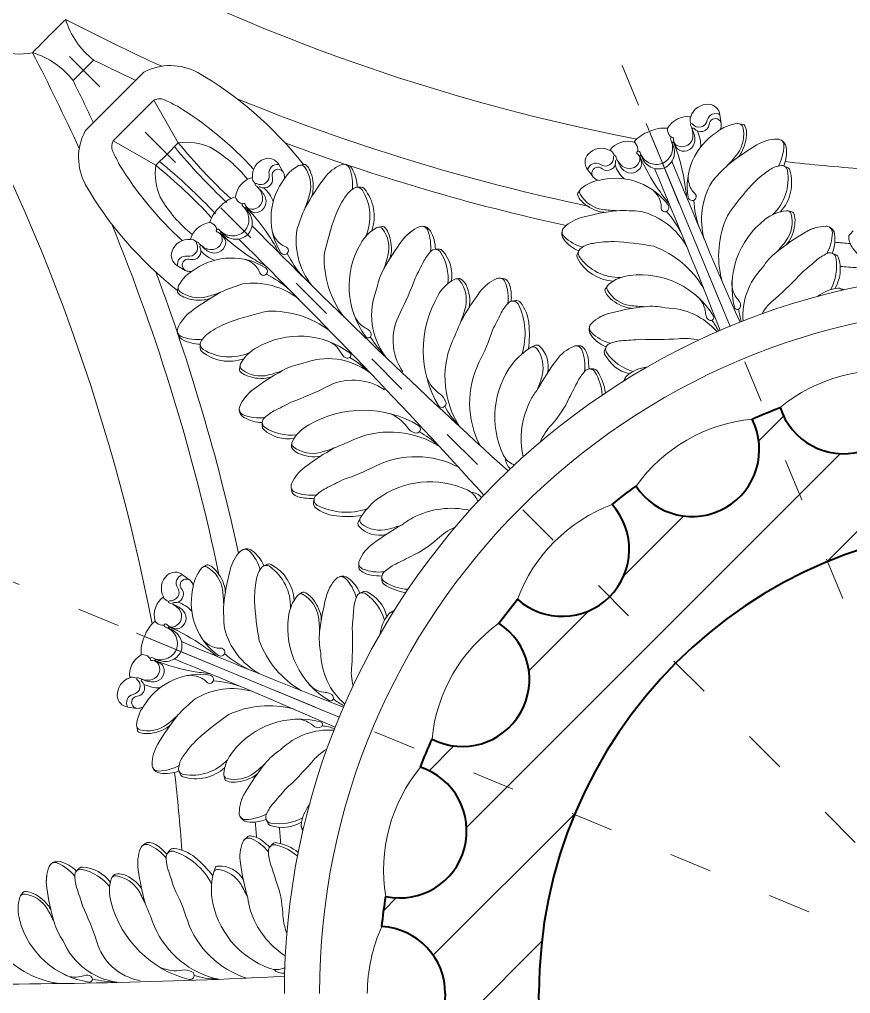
# Model space of a CAD drawing. Header units: millimetres. Extents: x 542654 to 551203, y 315718 to 321804.
# Drawn here: x 545006.5 to 545239.9, y 317997.4 to 318270.8 of the extents above; entities that cross this region are included whole.
import ezdxf

# ---------------------------------------------------------------- set-up
doc = ezdxf.new("R2010")
doc.units = ezdxf.units.MM
doc.linetypes.add('ACAD_ISO03W100', pattern=[30, 12, -18])
doc.layers.add('cad-block.com', color=250, linetype='Continuous')

msp = doc.modelspace()

# ---------------------------------------------------------------- hatches: boundary and pattern name
at = {"layer": 'cad-block.com', "lineweight": 15, "true_color": 0x000000}
h = msp.add_hatch(dxfattribs=at)
h.set_pattern_fill('ANSI31', color=18, scale=150, style=0)
h.set_pattern_definition([(45, (-2790188.436, -479010.678), (-13.25825215, 13.25825215), [])])
h.paths.add_polyline_path([(545444.91, 317925.98, 0.006039), (545446.59, 317929.9), (545404.9, 317947.17, -0.098491), (545376.45, 317904.59), (545395.05, 317885.99, -0.398666), (545420.93, 317886.68, 0.012079), (545426.12, 317893.44, -0.948004)])
h.paths.add_polyline_path([(545395.05, 317885.99), (545376.45, 317904.59, -0.098491), (545333.87, 317876.14), (545351.14, 317834.45, 0.006039), (545355.06, 317836.13, -0.948004), (545387.6, 317854.92, 0.012079), (545394.36, 317860.11, -0.398666)])
h.paths.add_polyline_path([(545333.87, 317876.14, -0.198912), (545233.42, 317876.14), (545216.16, 317834.45, 0.006039), (545220.11, 317832.87, -0.948004), (545256.41, 317823.14, 0.012079), (545264.86, 317822.03, -0.948004), (545302.44, 317822.03, 0.012079), (545310.88, 317823.14, -0.948004), (545347.18, 317832.87, 0.006039), (545351.14, 317834.45)])
h.paths.add_polyline_path([(545233.42, 317876.14, -0.098491), (545190.84, 317904.59), (545172.24, 317885.99, -0.398666), (545172.93, 317860.11, 0.012079), (545179.69, 317854.92, -0.948004), (545212.24, 317836.13, 0.006039), (545216.16, 317834.45)])
h.paths.add_polyline_path([(545162.39, 317947.17), (545120.71, 317929.9, 0.006039), (545122.38, 317925.98, -0.948004), (545141.17, 317893.44, 0.012079), (545146.36, 317886.68, -0.398666), (545172.24, 317885.99), (545190.84, 317904.59, -0.098491)])
h.paths.add_polyline_path([(545152.4, 317997.39), (545126.1, 317997.39, -0.398666), (545108.29, 317978.6, 0.012079), (545109.4, 317970.15, -0.948004), (545119.12, 317933.86, 0.006039), (545120.71, 317929.9), (545162.39, 317947.17, -0.098491)])
h.paths.add_polyline_path([(545162.39, 318047.62), (545120.71, 318064.88, 0.006039), (545119.12, 318060.93, -0.948004), (545109.4, 318024.63, 0.012079), (545108.29, 318016.18, -0.398666), (545126.1, 317997.39), (545152.4, 317997.39, -0.098491)])
h.paths.add_polyline_path([(545190.84, 318090.2), (545172.24, 318108.8, -0.398666), (545146.36, 318108.1, 0.012079), (545141.17, 318101.35, -0.948004), (545122.38, 318068.8, 0.006039), (545120.71, 318064.88), (545162.39, 318047.62, -0.098491)])
h.paths.add_polyline_path([(545233.42, 318118.64), (545216.16, 318160.33, 0.006039), (545212.24, 318158.65, -0.948004), (545179.69, 318139.86, 0.012079), (545172.93, 318134.68, -0.398666), (545172.24, 318108.8), (545190.84, 318090.2, -0.098491)])
h.paths.add_polyline_path([(545283.65, 318154.94, -0.398666), (545264.86, 318172.75, 0.012079), (545256.41, 318171.64, -0.948004), (545220.11, 318161.92, 0.006039), (545216.16, 318160.33), (545233.42, 318118.64, -0.098491), (545283.65, 318128.64)])
h.paths.add_polyline_path([(545351.14, 318160.33, 0.006039), (545347.18, 318161.92, -0.948004), (545310.88, 318171.64, 0.012079), (545302.44, 318172.75, -0.398666), (545283.65, 318154.94), (545283.65, 318128.64, -0.098491), (545333.87, 318118.64)])
h.paths.add_polyline_path([(545394.36, 318134.68, 0.012079), (545387.6, 318139.86, -0.948004), (545355.06, 318158.65, 0.006039), (545351.14, 318160.33), (545333.87, 318118.64, -0.098491), (545376.45, 318090.2), (545395.05, 318108.8, -0.398666)])
h.paths.add_polyline_path([(545426.12, 318101.35, 0.012079), (545420.93, 318108.1, -0.398666), (545395.05, 318108.8), (545376.45, 318090.2, -0.098491), (545404.9, 318047.62), (545446.59, 318064.88, 0.006039), (545444.91, 318068.8, -0.948004)])
h.paths.add_polyline_path([(545448.17, 318060.93, 0.006039), (545446.59, 318064.88), (545404.9, 318047.62, -0.098491), (545414.89, 317997.39), (545441.2, 317997.39, -0.398666), (545459.01, 318016.18, 0.012079), (545457.9, 318024.63, -0.948004)])
h.paths.add_polyline_path([(545457.9, 317970.15, 0.012079), (545459.01, 317978.6, -0.398666), (545441.2, 317997.39), (545414.89, 317997.39, -0.098491), (545404.9, 317947.17), (545446.59, 317929.9, 0.006039), (545448.17, 317933.86, -0.948004)])

# ---------------------------------------------------------------- linework, layer by layer
at = {"layer": 'cad-block.com', "color": 18, "linetype": 'ACAD_ISO03W100', "lineweight": 15, "true_color": 0x000000}
for points in [[(545283.65, 317997.39), (545117.12, 318399.43)], [(545283.65, 317997.39), (544948.37, 318332.67)], [(545283.65, 317997.39), (544881.61, 318163.92)]]:
    msp.add_lwpolyline(points, dxfattribs=at)
at = {"layer": 'cad-block.com', "color": 18, "lineweight": 15, "true_color": 0x000000}
for points in [[(544979.75, 318273.04, 0.091821), (545000.1, 318262.11, 0.126958), (545010.19, 318261.53, 7.755909)], [(545019.51, 318270.85, 0.155759), (545027.32, 318259.46, 0.343209)], [(545010.19, 318261.53, -0.155759), (545021.58, 318253.72, -0.343209)], [(545056.6, 318255.93, 0.256108), (545041.49, 318256.03), (545033.25, 318247.79)], [(545025.11, 318224.44, -0.256108), (545025.01, 318239.55), (545033.25, 318247.79)], [(545072.28, 318228.78, 0.070885), (545050.87, 318246.48, 0.007115), (545047.62, 318248.11, 0.247604), (545044.25, 318248.19), (545038.55, 318242.49)], [(545195.02, 318243.54, -0.336885), (545200.03, 318247.05, -0.369624), (545203.23, 318244.09, 0.09503)], [(545052.26, 318208.76, -0.070885), (545034.55, 318230.17, -0.007115), (545032.93, 318233.42, -0.247604), (545032.85, 318236.79), (545038.55, 318242.49)], [(545188.53, 318240.32), (545188.53, 318240.32, -0.304164), (545195.02, 318243.54, -1.721289)], [(545195.13, 318241.57, -0.116425), (545194.82, 318243.11, -0.214751), (545195.02, 318243.54, -1.361399)], [(545203.23, 318244.09, 0.506611), (545199.68, 318242.58, -0.650784), (545195.46, 318241.52, -0.030699)], [(545203.58, 318241.04, 1.076436), (545200.19, 318241.34, -0.650784), (545195.98, 318240.27, -0.030699)], [(545179.12, 318236.43, -0.150854), (545183.41, 318239.38, 3.307885)], [(545188.53, 318240.32, 0.150854), (545183.41, 318239.38, -3.307885)], [(545189.58, 318237.77, -0.186151), (545188.53, 318239.62, -0.094737), (545188.53, 318240.32, -15.762935)], [(545189.4, 318237.1, -1.646885), (545190.2, 318237.2, 0.30867), (545191.36, 318235.37, 0.514069), (545195.65, 318237.95, 0.145405), (545194.98, 318241.14, -0.845239), (545195.46, 318241.52, -0.471594)], [(545190.89, 318235.1, 0.185281), (545191.87, 318234.13, 0.514069), (545196.17, 318236.71, 0.145405), (545195.49, 318239.9, -0.845239), (545195.98, 318240.27)], [(545194.28, 318220.96, -0.2965), (545202.23, 318239.13, -0.148504), (545208.27, 318241.63, -0.369673), (545209.62, 318240.68, -0.227087), (545208.15, 318233.17, -0.031874), (545205.49, 318230.05)], [(545196.85, 318239.58, -0.126961), (545197.81, 318235.02, -0.586337)], [(545203.58, 318241.04, -0.08628), (545203.24, 318239.87, -0.096741)], [(545208.72, 318241.59), (545209.79, 318241.36, -0.231904), (545210.25, 318241, -0.111123), (545210.69, 318239.09, -0.128926), (545209.25, 318233.5, -0.064699), (545208.2, 318232.08, 0.833227)], [(545179.12, 318236.43), (545179.12, 318236.43, 0.304164), (545172.26, 318234.11, 1.721289)], [(545187.12, 318230.43, 0.424273), (545189.4, 318237.1, 2.119662)], [(545189.92, 318235.85, -0.607063), (545190.29, 318236.57, -0.607063)], [(545190.11, 318236.54, -0.055477), (545193.2, 318225.72, -0.013752), (545193.86, 318220.99, 1.957294)], [(545205.49, 318230.05, -0.031779), (545213.61, 318235.63, -0.130738), (545219.38, 318237.29, -0.427656), (545221.19, 318235.47, -0.120528), (545219.58, 318229.58, -0.120528)], [(545220.24, 318237.09, -0.266317), (545221.81, 318235.01, -0.128186), (545221.15, 318229.71, -3.392852)], [(545070.6, 318225.98, 0.08841), (545060.11, 318234.99, 0.13236), (545051.13, 318236.25), (545047.96, 318233.08)], [(545050.04, 318235.15, 0.033748), (545064.8, 318219.43)], [(545051.13, 318236.25, 0.033989), (545065.84, 318220.56, -11.85429)], [(545172.26, 318234.11, 0.336885), (545166.24, 318233.06, 0.369624), (545166.07, 318228.7, -0.09503)], [(545173.57, 318232.64, 0.116425), (545172.71, 318233.95, 0.214751), (545172.26, 318234.11, 1.361399)], [(545180.79, 318233.53, 1.646885), (545180.15, 318233.04, -0.30867), (545180.63, 318230.93, -0.514069), (545175.77, 318229.71, -0.145405), (545173.99, 318232.44, 0.845239), (545173.38, 318232.37, 0.471594)], [(545180.19, 318233.88, 0.186151), (545179.63, 318235.93, 0.094737), (545179.12, 318236.43, 15.762935)], [(545187.63, 318229.19, 0.424273), (545189.92, 318235.85, 2.119662)], [(545055.06, 318210.44, -0.08841), (545046.05, 318220.93, -0.13236), (545044.79, 318229.91), (545047.96, 318233.08)], [(545045.88, 318231, -0.033748), (545061.61, 318216.24)], [(545071.95, 318226.51, -0.336885), (545075.23, 318231.67, -0.369624), (545079.32, 318230.16, 0.09503)], [(545166.07, 318228.7, -0.506611), (545169.65, 318230.14, 0.650784), (545173.38, 318232.37, 0.030699)], [(545167.98, 318226.3, -1.076436), (545170.16, 318228.9, 0.650784), (545173.9, 318231.13, 0.030699)], [(545181.15, 318231.06, -0.185281), (545181.14, 318229.69, -0.514069), (545176.28, 318228.47, -0.145405), (545174.5, 318231.2, 0.845239), (545173.9, 318231.13)], [(545181.31, 318232.29, 0.607063), (545180.54, 318232.53, 0.607063)], [(545180.68, 318232.63, 0.055477), (545186.15, 318222.81, 0.013752), (545189.03, 318218.99, -1.957294)], [(545187.12, 318230.43, -0.424273), (545180.79, 318233.53, -2.119662)], [(545187.63, 318229.19, -0.424273), (545181.31, 318232.29, -2.119662)], [(545208.86, 318185.84, -0.006822), (545189.72, 318231.06)], [(545044.79, 318229.91, -0.033989), (545060.48, 318215.2, 11.85429)], [(545079.32, 318230.16, 0.506611), (545076.62, 318227.4, -0.650784), (545073.13, 318224.81, -0.030699)], [(545080.81, 318227.48, 1.076436), (545077.57, 318226.45, -0.650784), (545074.08, 318223.86, -0.030699)], [(545079.9, 318205.37, -0.2965), (545080.3, 318225.2, -0.148504), (545084.92, 318229.81, -0.369673), (545086.53, 318229.46, -0.227087), (545088.04, 318221.96, -0.031874), (545086.78, 318218.05)], [(545085.35, 318229.95), (545086.42, 318230.15, -0.231904), (545086.99, 318229.99, -0.111123), (545088.12, 318228.4, -0.128926), (545088.93, 318222.68, -0.064699), (545088.5, 318220.97, 0.833227)], [(545086.78, 318218.05, -0.031779), (545092.14, 318226.32, -0.130738), (545096.85, 318230.06, -0.427656), (545099.21, 318229.07, -0.120528), (545099.98, 318223.01, -0.120528)], [(545097.71, 318230.2, -0.266317), (545099.96, 318228.89, -0.128186), (545101.37, 318223.74, -3.392852)], [(545173.77, 318230.02, 0.126961), (545176.31, 318226.12, 0.586337)], [(545203.28, 318183.53, 0.006822), (545184.84, 318229.03)], [(545198.81, 318209.15, -0.205468), (545200.92, 318225.17, -0.033562), (545205.54, 318230.09, 0.115313), (545205.54, 318230.09, -1.802822)], [(545212.28, 318224.56, 0.067216), (545212.28, 318224.56, -0.045938), (545216.74, 318228.33, -0.12291), (545220.07, 318229.8, -0.43648), (545222.17, 318228.42, -0.249318), (545218.03, 318216.04, -0.168128)], [(545221.15, 318229.71), (545222.16, 318229.3, -0.215345), (545222.83, 318228.58, -0.264602), (545220.22, 318216.85, 41148.719541)], [(545067.19, 318221.06), (545067.19, 318221.06, -0.304164), (545071.95, 318226.51, -1.721289)], [(545072.8, 318224.74, -0.116425), (545071.92, 318226.04, -0.214751), (545071.95, 318226.51, -1.361399)], [(545080.81, 318227.48, -0.08628), (545080.95, 318226.26, -0.096741)], [(545188.75, 318218.67, 0.2965), (545170.28, 318225.89, 0.148504), (545164.25, 318223.4, 0.369673), (545163.96, 318221.77, 0.227087), (545170.31, 318217.5, 0.031874), (545174.41, 318217.17)], [(545167.98, 318226.3, 0.08628), (545169.05, 318225.7, 0.096741)], [(545194.39, 318227.51, 0.161765), (545195.14, 318223.26, 0.093267), (545196.18, 318221.97, -0.728492), (545195.39, 318220.04, -0.314769), (545194.28, 318220.96, -32.564591)], [(545069.22, 318218.41, -1.646885), (545069.92, 318218.81, 0.30867), (545071.69, 318217.56, 0.514069), (545074.67, 318221.59, 0.145405), (545072.83, 318224.28, -0.845239), (545073.13, 318224.81, -0.471594)], [(545071.36, 318217.13, 0.185281), (545072.64, 318216.61, 0.514069), (545075.62, 318220.64, 0.145405), (545073.78, 318223.33, -0.845239), (545074.08, 318223.86)], [(545075.15, 318223.55, -0.126961), (545077.78, 318219.71, -0.586337)], [(545095.15, 318215.58, 0.067216), (545095.15, 318215.58, -0.045938), (545097.83, 318220.77, -0.12291), (545100.35, 318223.4, -0.43648), (545102.82, 318222.93, -0.249318), (545103.73, 318209.91, -0.168128)], [(545101.37, 318223.74), (545102.47, 318223.74, -0.215345), (545103.37, 318223.33, -0.264602), (545105.44, 318211.5, 41148.719541)], [(545163.95, 318223.05), (545163.36, 318222.13, 0.231904), (545163.29, 318221.55, 0.111123), (545164.33, 318219.89, 0.128926), (545169.3, 318216.96, 0.064699), (545171.05, 318216.7, -0.833227)], [(545184.04, 318223.23, -0.161765), (545186.52, 318219.69, -0.093267), (545186.69, 318218.04, 0.728492), (545188.62, 318217.24, 0.314769), (545188.75, 318218.67, 32.564591)], [(545203.74, 318197.61, -0.17254), (545205.33, 318215.76, -0.032558), (545212.28, 318224.56, -1.877874)], [(545067.19, 318221.06, 0.150854), (545062.82, 318218.22, -3.307885)], [(545069.13, 318219.1, -0.186151), (545067.45, 318220.4, -0.094737), (545067.19, 318221.06, -15.762935)], [(545195.86, 318220.11, 0.069343), (545197.47, 318212.32, 1.99707)], [(545059.98, 318213.85, -0.150854), (545062.82, 318218.22, 3.307885)], [(545069.66, 318211.38, 0.424273), (545069.22, 318218.41, 2.119662)], [(545070.17, 318217.46, -0.607063), (545070.24, 318218.26, -0.607063)], [(545070.09, 318218.16, -0.055477), (545077.08, 318209.35, -0.013752), (545079.5, 318205.23, 1.957294)], [(545070.61, 318210.43, 0.424273), (545070.17, 318217.46, 2.119662)], [(545088.61, 318196.19, -0.205468), (545084.43, 318211.8, -0.033562), (545086.81, 318218.11, 0.115313), (545086.81, 318218.11, -1.802822)], [(545097.58, 318187.41, -0.17254), (545092.1, 318204.79, -0.032558), (545095.15, 318215.58, -1.877874)], [(545174.41, 318217.17, 0.031779), (545164.71, 318215.38, 0.130738), (545159.46, 318212.47, 0.427656), (545159.47, 318209.9, 0.120528), (545164.77, 318206.88, 0.120528)], [(545193.9, 318207.12, 0.205468), (545181.08, 318216.95, 0.033562), (545174.34, 318217.16, -0.115313), (545174.34, 318217.16, 1.802822)], [(545188.23, 318216.95, -0.069343), (545192.6, 318210.3, -1.99707)], [(545207.33, 318190.02, -0.299057), (545215.86, 318214.65, -0.148504), (545221.9, 318217.15, -0.369673), (545223.25, 318216.2, -0.227087), (545221.77, 318208.69, -0.031874), (545219.11, 318205.56)], [(545207.33, 318190.02, -0.299057), (545215.86, 318214.65, -0.148504), (545221.9, 318217.15, -0.369673), (545223.25, 318216.2, -0.227087), (545221.77, 318208.69, -0.031874), (545219.11, 318205.56)], [(545222.35, 318217.11), (545223.42, 318216.88, -0.231904), (545223.88, 318216.52, -0.111123), (545224.31, 318214.61, -0.128926), (545222.87, 318209.02, -0.064699), (545221.82, 318207.6, 0.833227)], [(545222.35, 318217.11), (545223.42, 318216.88, -0.231904), (545223.88, 318216.52, -0.111123), (545224.31, 318214.61, -0.128926), (545222.87, 318209.02, -0.064699), (545221.82, 318207.6, 0.833227)], [(545059.98, 318213.85), (545059.98, 318213.85, 0.304164), (545054.53, 318209.09, 1.721289)], [(545062.63, 318211.82, 1.646885), (545062.23, 318211.12, -0.30867), (545063.48, 318209.35, -0.514069), (545059.45, 318206.37, -0.145405), (545056.76, 318208.21, 0.845239), (545056.23, 318207.91, 0.471594)], [(545061.94, 318211.91, 0.186151), (545060.64, 318213.59, 0.094737), (545059.98, 318213.85, 15.762935)], [(545143.72, 318144.1, -0.013831), (545071.83, 318212.95)], [(545103.8, 318181.77, -0.299057), (545102.26, 318207.79, -0.148504), (545106.88, 318212.41, -0.369673), (545108.49, 318212.05, -0.227087), (545110, 318204.55, -0.031874), (545108.74, 318200.65)], [(545103.8, 318181.77, -0.299057), (545102.26, 318207.79, -0.148504), (545106.88, 318212.41, -0.369673), (545108.49, 318212.05, -0.227087), (545110, 318204.55, -0.031874), (545108.74, 318200.65)], [(545107.31, 318212.55), (545108.38, 318212.75, -0.231904), (545108.95, 318212.59, -0.111123), (545110.08, 318210.99, -0.128926), (545110.89, 318205.28, -0.064699), (545110.46, 318203.56, 0.833227)], [(545107.31, 318212.55), (545108.38, 318212.75, -0.231904), (545108.95, 318212.59, -0.111123), (545110.08, 318210.99, -0.128926), (545110.89, 318205.28, -0.064699), (545110.46, 318203.56, 0.833227)], [(545108.74, 318200.65, -0.031779), (545114.1, 318208.91, -0.130738), (545118.81, 318212.65, -0.427656), (545121.17, 318211.66, -0.120528), (545121.94, 318205.61, -0.120528)], [(545119.67, 318212.79, -0.266317), (545121.92, 318211.48, -0.128186), (545123.33, 318206.33, -3.392852)], [(545119.67, 318212.79, -0.266317), (545121.92, 318211.48, -0.128186), (545123.33, 318206.33, -3.392852)], [(545119.91, 318212.76, -0.250761), (545121.17, 318211.66, -0.120528), (545121.94, 318205.61)], [(545219.11, 318205.56, -0.031779), (545227.23, 318211.15, -0.130738), (545233.01, 318212.81, -0.427656), (545234.81, 318210.99, -0.120528), (545233.21, 318205.1, -0.120528)], [(545219.11, 318205.56, -0.031779), (545227.23, 318211.15, -0.073107), (545230.37, 318212.45, -0.073107)], [(545234.07, 318212.48, -0.250761), (545234.81, 318210.99, -0.120528), (545233.21, 318205.1)], [(545233.87, 318212.6, -0.266317), (545235.44, 318210.53, -0.128186), (545234.77, 318205.23, -3.392852)], [(545233.87, 318212.6, -0.266317), (545235.44, 318210.53, -0.128186), (545234.77, 318205.23, -3.392852)], [(545054.53, 318209.09, 0.336885), (545049.37, 318205.81, 0.369624), (545050.88, 318201.72, -0.09503)], [(545056.3, 318208.24, 0.116425), (545055, 318209.12, 0.214751), (545054.53, 318209.09, 1.361399)], [(545063.91, 318209.68, -0.185281), (545064.43, 318208.4, -0.514069), (545060.4, 318205.42, -0.145405), (545057.71, 318207.26, 0.845239), (545057.18, 318206.96)], [(545069.66, 318211.38, -0.424273), (545062.63, 318211.82, -2.119662)], [(545063.58, 318210.87, 0.607063), (545062.78, 318210.8, 0.607063)], [(545062.88, 318210.95, 0.055477), (545071.69, 318203.96, 0.013752), (545075.81, 318201.54, -1.957294)], [(545070.61, 318210.43, -0.424273), (545063.58, 318210.87, -2.119662)], [(545136.94, 318137.32, 0.013831), (545068.09, 318209.21)], [(545077.5, 318211.46, 0.161765), (545079.82, 318207.82, 0.093267), (545081.28, 318207.03, -0.728492), (545081.28, 318204.94, -0.314769), (545079.9, 318205.37, -32.564591)], [(545108.74, 318200.65, -0.031779), (545114.1, 318208.91, -0.073107), (545116.51, 318211.32, -0.073107)], [(545159, 318211.72, 0.266317), (545159.35, 318209.14, 0.128186), (545163.57, 318205.86, 3.392852)], [(545240.62, 318211.5), (545239.75, 318210.62, 0.222193), (545239.39, 318209.64, 0.141471), (545240.57, 318206.59, 0.020446), (545242.52, 318204.24, 0.915996)], [(545050.88, 318201.72, -0.506611), (545053.64, 318204.42, 0.650784), (545056.23, 318207.91, 0.030699)], [(545053.56, 318200.23, -1.076436), (545054.59, 318203.47, 0.650784), (545057.18, 318206.96, 0.030699)], [(545173.48, 318208.49, -0.067216), (545173.48, 318208.49, 0.045938), (545167.66, 318208, 0.12291), (545164.26, 318206.68, 0.43648), (545163.76, 318204.22, 0.249318), (545175.44, 318198.4, 0.168128)], [(545198.58, 318195.47, 0.17254), (545184.62, 318207.18, 0.032558), (545173.48, 318208.49, 1.877874)], [(545075.67, 318201.14, 0.2965), (545055.84, 318200.74, 0.148504), (545051.23, 318196.12, 0.369673), (545051.58, 318194.51, 0.227087), (545059.08, 318193, 0.031874), (545062.99, 318194.26)], [(545057.49, 318205.89, 0.126961), (545061.33, 318203.26, 0.586337)], [(545081.69, 318205.19, 0.069343), (545086.16, 318198.61, 1.99707)], [(545117.62, 318198.18, -0.020018), (545117.62, 318198.18, 0.005323), (545120.1, 318203.06, -0.071153), (545122.31, 318206, -0.43648), (545124.78, 318205.53, -0.168128), (545126.81, 318196.67, -0.168128)], [(545117.62, 318198.18, -0.020018), (545117.62, 318198.18, 0.005323), (545120.1, 318203.06, -0.071153), (545122.31, 318206, -0.43648), (545124.78, 318205.53, -0.168128), (545126.81, 318196.67, -0.168128)], [(545123.33, 318206.33), (545124.43, 318206.33, -0.215345), (545125.33, 318205.93, -0.223692), (545127.8, 318197.39, 41148.719541)], [(545123.33, 318206.33), (545124.43, 318206.33, -0.215345), (545125.33, 318205.93, -0.223692), (545127.8, 318197.39, 41148.719541)], [(545163.57, 318205.86), (545163.15, 318204.85, 0.215345), (545163.18, 318203.87, 0.264602), (545173.31, 318197.42, -41148.719541)], [(545209.74, 318186.18, -0.216881), (545215.22, 318201.19, -0.086697), (545219.11, 318205.56), (545219.11, 318205.56)], [(545226.38, 318199.89, -0.020018), (545226.38, 318199.89, 0.005323), (545230.53, 318203.45, -0.071153), (545233.7, 318205.32, -0.43648), (545235.8, 318203.93, -0.168128), (545234.28, 318194.97, -0.168128)], [(545226.38, 318199.89, -0.020018), (545226.38, 318199.89, 0.005323), (545230.53, 318203.45, -0.071153), (545233.7, 318205.32, -0.43648), (545235.8, 318203.93, -0.168128), (545234.28, 318194.97, -0.168128)], [(545234.77, 318205.23), (545235.79, 318204.81, -0.215345), (545236.46, 318204.1, -0.223692), (545235.48, 318195.26, 41148.719541)], [(545234.77, 318205.23), (545235.79, 318204.81, -0.215345), (545236.46, 318204.1, -0.223692), (545235.48, 318195.26, 41148.719541)], [(545069.58, 318203.54, -0.161765), (545073.22, 318201.22, -0.093267), (545074.01, 318199.76, 0.728492), (545076.1, 318199.76, 0.314769), (545075.67, 318201.14, 32.564591)], [(545053.56, 318200.23, 0.08628), (545054.78, 318200.09, 0.096741)], [(545075.85, 318199.35, -0.069343), (545082.43, 318194.88, -1.99707)], [(545109.32, 318176.23, -0.264183), (545106.82, 318195.11, -0.086697), (545108.74, 318200.65, 0.115313), (545108.74, 318200.65, -1.802822)], [(545114.19, 318171.97, -0.287988), (545113.46, 318188.47, 0.025097), (545117.62, 318198.18, -1.877874)], [(545130.48, 318186.1, -0.031779), (545135.84, 318194.37, -0.130738), (545140.54, 318198.11, -0.427656), (545142.91, 318197.12, -0.120528), (545143.67, 318191.07, -0.120528)], [(545141.26, 318198.26), (545142.34, 318198.15, -0.213482), (545143.56, 318197.45, -0.097951), (545144.29, 318195.9, -0.084116), (545144.59, 318191.72, 2.781001)], [(545201.4, 318187.57, 0.299057), (545177.96, 318198.95, 0.148504), (545171.92, 318196.45, 0.369673), (545171.63, 318194.82, 0.227087), (545177.99, 318190.56, 0.031874), (545182.08, 318190.22)], [(545201.4, 318187.57, 0.299057), (545177.96, 318198.95, 0.148504), (545171.92, 318196.45, 0.369673), (545171.63, 318194.82, 0.227087), (545177.99, 318190.56, 0.031874), (545182.08, 318190.22)], [(545214.98, 318188.15, -0.094283), (545218.81, 318192.51, 0.025097), (545226.38, 318199.89)], [(545051.09, 318195.69), (545050.89, 318194.62, 0.231904), (545051.05, 318194.05, 0.111123), (545052.64, 318192.92, 0.128926), (545058.36, 318192.11, 0.064699), (545060.07, 318192.54, -0.833227)], [(545084.85, 318192.43, 0.205468), (545069.24, 318196.61, 0.033562), (545062.93, 318194.23, -0.115313), (545062.93, 318194.23, 1.802822)], [(545124.15, 318162.45, -0.270578), (545124, 318193.25, -0.148504), (545128.61, 318197.87, -0.369673), (545130.23, 318197.51, -0.227087), (545131.74, 318190.01, -0.031874), (545130.48, 318186.1, 14.502454)], [(545129.07, 318198.01), (545129.91, 318198.11, -0.181734), (545130.5, 318197.97, -0.130507), (545131.93, 318196.32, -0.161337), (545132.8, 318189.97, 3.222316)], [(545171.63, 318196.1), (545171.04, 318195.18, 0.231904), (545170.97, 318194.6, 0.111123), (545172, 318192.94, 0.128926), (545176.98, 318190.01, 0.064699), (545178.72, 318189.75, -0.833227)], [(545171.63, 318196.1), (545171.04, 318195.18, 0.231904), (545170.97, 318194.6, 0.111123), (545172, 318192.94, 0.128926), (545176.98, 318190.01, 0.064699), (545178.72, 318189.75, -0.833227)], [(545206.69, 318197.84, 0.205471), (545207.92, 318192.74, -0.013815), (545208.77, 318191.53, -0.287999), (545208.81, 318189.83, -0.658883), (545207.33, 318190.02, -2.065471)], [(545062.99, 318194.26, 0.031779), (545054.72, 318188.9, 0.130738), (545050.98, 318184.19, 0.427656), (545051.97, 318181.83, 0.120528), (545058.03, 318181.06, 0.120528)], [(545196.33, 318193.54, -0.205471), (545199.07, 318189.07, 0.013815), (545199.32, 318187.61, 0.287999), (545200.49, 318186.38, 0.658883), (545201.4, 318187.57, 2.065471)], [(545230.6, 318193.07, -0.141997), (545236.41, 318195.39, -0.276465), (545237.59, 318194.83, -0.276465)], [(545236.89, 318195.35), (545237.7, 318195.12, -0.114353), (545238.04, 318194.94, -0.114353)], [(545139.36, 318183.64, -0.020018), (545139.36, 318183.64, 0.005323), (545141.83, 318188.52, -0.071153), (545144.05, 318191.46, -0.43648), (545146.52, 318190.98, -0.202958), (545147.56, 318176.89, -0.202958)], [(545144.59, 318191.72), (545145.87, 318191.94, -0.270706), (545147.17, 318191.44, -0.148242), (545149.58, 318185.51, -0.053539), (545149.46, 318178.36, -0.34386)], [(545182.08, 318190.22, 0.031779), (545172.39, 318188.43, 0.130738), (545167.13, 318185.52, 0.427656), (545167.14, 318182.96, 0.120528), (545172.44, 318179.93, 0.120528)], [(545182.08, 318190.22, 0.031779), (545172.39, 318188.43, 0.073107), (545169.25, 318187.13, 0.073107)], [(545202.41, 318183.15, 0.216881), (545187.93, 318189.88, 0.086697), (545182.08, 318190.22), (545182.08, 318190.22)], [(545093.63, 318183.46, 0.17254), (545076.25, 318188.94, 0.032558), (545065.46, 318185.89, 1.877874)], [(545100.22, 318188.75, 0.205471), (545103.31, 318184.51, -0.013815), (545104.55, 318183.72, -0.287999), (545105.25, 318182.16, -0.658883), (545103.8, 318181.77, -2.065471)], [(545208.47, 318189.51, 0.025562), (545209.25, 318185.99, 0.025562)], [(545065.46, 318185.89, -0.067216), (545065.46, 318185.89, 0.045938), (545060.27, 318183.21, 0.12291), (545057.64, 318180.69, 0.43648), (545058.11, 318178.22, 0.249318), (545071.13, 318177.31, 0.168128)], [(545130.11, 318156.56, -0.242672), (545127.8, 318179.87, 0.01266), (545130.48, 318186.1, 0.115313), (545130.48, 318186.1, -1.802822)], [(545166.67, 318184.77, 0.266317), (545167.02, 318182.19, 0.128186), (545171.24, 318178.92, 3.392852)], [(545166.67, 318184.77, 0.266317), (545167.02, 318182.19, 0.128186), (545171.24, 318178.92, 3.392852)], [(545166.62, 318184.54, 0.250761), (545167.14, 318182.96, 0.120528), (545172.44, 318179.93)], [(545200.96, 318186.4, -0.025562), (545202.89, 318183.36, -0.025562)], [(545050.84, 318183.33, 0.266317), (545052.15, 318181.08, 0.128186), (545057.3, 318179.66, 3.392852)], [(545099.27, 318177.24, 0.299057), (545073.25, 318178.78, 0.148504), (545068.63, 318174.16, 0.369673), (545068.99, 318172.55, 0.227087), (545076.49, 318171.04, 0.031874), (545080.39, 318172.3)], [(545099.27, 318177.24, 0.299057), (545073.25, 318178.78, 0.148504), (545068.63, 318174.16, 0.369673), (545068.99, 318172.55, 0.227087), (545076.49, 318171.04, 0.031874), (545080.39, 318172.3)], [(545135.86, 318151.27, -0.238276), (545135.56, 318174.54, 0.042198), (545139.36, 318183.64, -1.877874)], [(545057.3, 318179.66), (545057.3, 318178.57, 0.215345), (545057.71, 318177.67, 0.264602), (545069.54, 318175.6, -41148.719541)], [(545092.29, 318180.82, -0.205471), (545096.53, 318177.73, 0.013815), (545097.32, 318176.48, 0.287999), (545098.87, 318175.79, 0.658883), (545099.27, 318177.24, 2.065471)], [(545105.05, 318181.74, 0.049528), (545109.32, 318176.23, 0.106349)], [(545150.17, 318178.83), (545151.44, 318179.38, -0.294707), (545152.43, 318179.22, -0.279852), (545154.76, 318171.55, 3.652467)], [(545152.04, 318167.06, -0.031779), (545157.4, 318175.33, -0.130738), (545162.1, 318179.07, -0.427656), (545164.47, 318178.08, -0.120528), (545165.23, 318172.03, -0.120528)], [(545162.68, 318179.21), (545163.91, 318179.21, -0.222193), (545164.86, 318178.77, -0.141471), (545166.18, 318175.78, -0.020446), (545166.46, 318172.74, -0.915996)], [(545180.96, 318181.07, 0.020018), (545180.96, 318181.07, -0.005323), (545175.5, 318180.65, 0.071153), (545171.94, 318179.73, 0.43648), (545171.43, 318177.27, 0.168128), (545178.84, 318172.01, 0.168128)], [(545180.96, 318181.07, 0.020018), (545180.96, 318181.07, -0.005323), (545175.5, 318180.65, 0.071153), (545171.94, 318179.73, 0.43648), (545171.43, 318177.27, 0.168128), (545178.84, 318172.01, 0.168128)], [(545197.32, 318180.83, 0.094283), (545191.52, 318181.21, -0.025097), (545180.96, 318181.07)], [(545142.38, 318148.62, -0.277944), (545144.97, 318174.21, -0.083054), (545150.17, 318178.83, -0.369673), (545151.79, 318178.47, -0.227087), (545153.3, 318170.97, -0.031874), (545152.04, 318167.06, 14.502454)], [(545171.24, 318178.92), (545170.82, 318177.9, 0.215345), (545170.85, 318176.92, 0.223692), (545177.79, 318171.37, -41148.719541)], [(545171.24, 318178.92), (545170.82, 318177.9, 0.215345), (545170.85, 318176.92, 0.223692), (545177.79, 318171.37, -41148.719541)], [(545068.49, 318173.73), (545068.29, 318172.66, 0.231904), (545068.45, 318172.09, 0.111123), (545070.04, 318170.96, 0.128926), (545075.76, 318170.15, 0.064699), (545077.48, 318170.58, -0.833227)], [(545068.49, 318173.73), (545068.29, 318172.66, 0.231904), (545068.45, 318172.09, 0.111123), (545070.04, 318170.96, 0.128926), (545075.76, 318170.15, 0.064699), (545077.48, 318170.58, -0.833227)], [(545104.8, 318171.72, 0.264183), (545085.93, 318174.22, 0.086697), (545080.39, 318172.3, -0.115313), (545080.39, 318172.3, 1.802822)], [(545099.3, 318175.99, -0.049528), (545104.8, 318171.72, -0.106349)], [(545080.39, 318172.3, 0.031779), (545072.13, 318166.94, 0.130738), (545068.39, 318162.23, 0.427656), (545069.37, 318159.87, 0.120528), (545075.43, 318159.1, 0.120528)], [(545080.39, 318172.3, 0.031779), (545072.13, 318166.94, 0.073107), (545069.72, 318164.53, 0.073107)], [(545160.92, 318164.59), (545160.92, 318164.59, 0.005323), (545163.39, 318169.47, -0.071153), (545165.61, 318172.41, -0.43648), (545168.08, 318171.94, -0.125479), (545170.16, 318165.4, -0.125479)], [(545166.46, 318172.74), (545167.69, 318172.74, -0.248324), (545168.72, 318172.19, -0.117093), (545171.08, 318166.01, -0.117093)], [(545182.79, 318173.27, 0.141997), (545177.04, 318170.8, 0.276465), (545176.6, 318169.57, 0.276465)], [(545256.41, 318171.64, 0.217083), (545220.11, 318161.92, 2.785548)], [(545109.07, 318166.85, 0.287988), (545092.57, 318167.58, -0.025097), (545082.86, 318163.42, 1.877874)], [(545120.81, 318170.62, 0.152838), (545124.65, 318165.67, -0.168769), (545126.26, 318163.45, -0.866804), (545124.15, 318162.45, -0.951731)], [(545176.74, 318170.43), (545176.32, 318169.7, 0.114353), (545176.21, 318169.32, 0.114353)], [(545147.99, 318148.06, -0.178469), (545150.14, 318164.13, -0.03595), (545152.04, 318167.06), (545152.04, 318167.06)], [(545082.86, 318163.42, 0.020018), (545082.86, 318163.42, -0.005323), (545077.98, 318160.94, 0.071153), (545075.04, 318158.73, 0.43648), (545075.51, 318156.26, 0.168128), (545084.37, 318154.23, 0.168128)], [(545082.86, 318163.42, 0.020018), (545082.86, 318163.42, -0.005323), (545077.98, 318160.94, 0.071153), (545075.04, 318158.73, 0.43648), (545075.51, 318156.26, 0.168128), (545084.37, 318154.23, 0.168128)], [(545152.76, 318152.22, -0.091012), (545156, 318157.1, 0.075503), (545160.92, 318164.59)], [(545068.24, 318161.37, 0.266317), (545069.56, 318159.12, 0.128186), (545074.71, 318157.71, 3.392852)], [(545068.24, 318161.37, 0.266317), (545069.56, 318159.12, 0.128186), (545074.71, 318157.71, 3.392852)], [(545068.28, 318161.13, 0.250761), (545069.37, 318159.87, 0.120528), (545075.43, 318159.1)], [(545118.59, 318156.89, 0.270578), (545087.79, 318157.04, 0.148504), (545083.17, 318152.43, 0.369673), (545083.53, 318150.81, 0.227087), (545091.03, 318149.3, 0.031874), (545094.94, 318150.56, -14.502454)], [(545110.42, 318160.23, -0.152838), (545115.37, 318156.39, 0.168769), (545117.59, 318154.78, 0.866804), (545118.59, 318156.89, 0.951731)], [(545125.97, 318162.27, 0.081243), (545129.78, 318157.09, -0.145658)], [(545074.71, 318157.71), (545074.71, 318156.61, 0.215345), (545075.11, 318155.71, 0.223692), (545083.65, 318153.24, -41148.719541)], [(545074.71, 318157.71), (545074.71, 318156.61, 0.215345), (545075.11, 318155.71, 0.223692), (545083.65, 318153.24, -41148.719541)], [(545179.69, 318139.86, -0.217083), (545212.24, 318158.65, -2.785548)], [(545124.48, 318150.93, 0.242672), (545101.17, 318153.24, -0.01266), (545094.94, 318150.56, -0.115313), (545094.94, 318150.56, 1.802822)], [(545118.77, 318155.07, -0.081243), (545123.95, 318151.26, 0.145658)], [(545083.03, 318151.97), (545082.93, 318151.13, 0.181734), (545083.07, 318150.54, 0.130507), (545084.72, 318149.11, 0.161337), (545091.07, 318148.24, -3.222316)], [(545094.94, 318150.56, 0.031779), (545086.67, 318145.2, 0.130738), (545082.93, 318140.5, 0.427656), (545083.92, 318138.13, 0.120528), (545089.97, 318137.36, 0.120528)], [(545129.77, 318145.18, 0.238276), (545106.5, 318145.48, -0.042198), (545097.4, 318141.68, 1.877874)], [(545142.38, 318148.62, 0.187676), (545145.28, 318145.88, 0.000437), (545145.5, 318145.78, 0.000437)], [(545144.37, 318144.72, -0.186623), (545142.92, 318147.71)], [(545097.4, 318141.68, 0.020018), (545097.4, 318141.68, -0.005323), (545092.52, 318139.21, 0.071153), (545089.58, 318136.99, 0.43648), (545090.06, 318134.52, 0.202958), (545104.15, 318133.48, 0.202958)], [(545132.42, 318138.66, 0.277944), (545106.83, 318136.07, 0.083054), (545102.21, 318130.87, 0.369673), (545102.57, 318129.25, 0.227087), (545110.07, 318127.74, 0.031874), (545113.98, 318129, -14.502454)], [(545082.78, 318139.78), (545082.89, 318138.7, 0.213482), (545083.59, 318137.48, 0.097951), (545085.14, 318136.75, 0.084116), (545089.32, 318136.45, -2.781001)], [(545132.42, 318138.66, -0.187676), (545135.16, 318135.76, -0.000437), (545135.26, 318135.54, -0.000437)], [(545136.32, 318136.67, 0.186623), (545133.33, 318138.12)], [(545089.32, 318136.45), (545089.1, 318135.17, 0.270706), (545089.6, 318133.87, 0.148242), (545095.53, 318131.46, 0.053539), (545102.68, 318131.58, 0.34386)], [(545132.98, 318133.05, 0.178469), (545116.91, 318130.9, 0.03595), (545113.98, 318129), (545113.98, 318129)], [(545172.93, 318134.68, 0.217083), (545146.36, 318108.1, 2.785548)], [(545102.21, 318130.87), (545101.66, 318129.6, 0.294707), (545101.82, 318128.6, 0.279852), (545109.49, 318126.27, -3.652467)], [(545113.98, 318129, 0.031779), (545105.71, 318123.64, 0.130738), (545101.97, 318118.94, 0.427656), (545102.96, 318116.57, 0.120528), (545109.01, 318115.8, 0.120528)], [(545128.82, 318128.28, 0.091012), (545123.94, 318125.04, -0.075503), (545116.44, 318120.12)], [(545063.87, 318106.63, -0.031779), (545065.66, 318116.33, -0.130738), (545068.57, 318121.58, -0.427656), (545071.13, 318121.57, -0.120528), (545074.16, 318116.27, -0.120528)], [(545069.32, 318122.04, -0.266317), (545071.9, 318121.69, -0.128186), (545075.18, 318117.47, -3.392852)], [(545116.44, 318120.12), (545116.44, 318120.12, -0.005323), (545111.57, 318117.65, 0.071153), (545108.63, 318115.43, 0.43648), (545109.1, 318112.96, 0.125479), (545115.64, 318110.88, 0.125479)], [(545062.37, 318092.29, -0.2965), (545055.15, 318110.76, -0.148504), (545057.64, 318116.79, -0.369673), (545059.27, 318117.08, -0.227087), (545063.54, 318110.73, -0.031874), (545063.87, 318106.63)], [(545057.99, 318117.09), (545058.91, 318117.68, -0.231904), (545059.49, 318117.75, -0.111123), (545061.15, 318116.71, -0.128926), (545064.08, 318111.74, -0.064699), (545064.34, 318109.99, 0.833227)], [(545072.55, 318107.56, 0.067216), (545072.55, 318107.56, -0.045938), (545073.04, 318113.38, -0.12291), (545074.36, 318116.78, -0.43648), (545076.82, 318117.28, -0.249318), (545082.64, 318105.6, -0.168128)], [(545075.18, 318117.47), (545076.19, 318117.89, -0.215345), (545077.17, 318117.86, -0.264602), (545083.62, 318107.72, 41148.719541)], [(545101.83, 318118.36), (545101.83, 318117.13, 0.222193), (545102.27, 318116.18, 0.141471), (545105.26, 318114.86, 0.020446), (545108.3, 318114.57, 0.915996)], [(545046.93, 318108.78, -0.336885), (545047.98, 318114.8, -0.369624), (545052.34, 318114.97, 0.09503)], [(545052.34, 318114.97, 0.506611), (545050.9, 318111.39, -0.650784), (545048.67, 318107.66, -0.030699)], [(545054.74, 318113.06, 1.076436), (545052.14, 318110.87, -0.650784), (545049.91, 318107.14, -0.030699)], [(545090.81, 318098.96, -0.031779), (545092.61, 318108.65, -0.130738), (545095.52, 318113.91, -0.427656), (545098.08, 318113.9, -0.120528), (545101.11, 318108.6, -0.120528)], [(545096.27, 318114.37, -0.266317), (545098.85, 318114.02, -0.128186), (545102.12, 318109.8, -3.392852)], [(545096.27, 318114.37, -0.266317), (545098.85, 318114.02, -0.128186), (545102.12, 318109.8, -3.392852)], [(545096.5, 318114.42, -0.250761), (545098.08, 318113.9, -0.120528), (545101.11, 318108.6)], [(545108.3, 318114.57), (545108.3, 318113.35, 0.248324), (545108.85, 318112.32, 0.117093), (545115.03, 318109.96, 0.117093)], [(545054.74, 318113.06, -0.08628), (545055.34, 318111.99, -0.096741)], [(545090.81, 318098.96, -0.031779), (545092.61, 318108.65, -0.073107), (545093.91, 318111.79, -0.073107)], [(545044.61, 318101.92), (545044.61, 318101.92, -0.304164), (545046.93, 318108.78, -1.721289)], [(545048.4, 318107.47, -0.116425), (545047.08, 318108.33, -0.214751), (545046.93, 318108.78, -1.361399)], [(545093.47, 318079.63, -0.299057), (545082.09, 318103.08, -0.148504), (545084.59, 318109.12, -0.369673), (545086.22, 318109.41, -0.227087), (545090.48, 318103.05, -0.031874), (545090.81, 318098.96)], [(545093.47, 318079.63, -0.299057), (545082.09, 318103.08, -0.148504), (545084.59, 318109.12, -0.369673), (545086.22, 318109.41, -0.227087), (545090.48, 318103.05, -0.031874), (545090.81, 318098.96)], [(545084.94, 318109.41), (545085.86, 318110, -0.231904), (545086.44, 318110.07, -0.111123), (545088.09, 318109.03, -0.128926), (545091.03, 318104.06, -0.064699), (545091.29, 318102.32, 0.833227)], [(545084.94, 318109.41), (545085.86, 318110, -0.231904), (545086.44, 318110.07, -0.111123), (545088.09, 318109.03, -0.128926), (545091.03, 318104.06, -0.064699), (545091.29, 318102.32, 0.833227)], [(545099.97, 318100.08, -0.020018), (545099.97, 318100.08, 0.005323), (545100.38, 318105.54, -0.071153), (545101.31, 318109.1, -0.43648), (545103.77, 318109.61, -0.168128), (545109.03, 318102.2, -0.168128)], [(545099.97, 318100.08, -0.020018), (545099.97, 318100.08, 0.005323), (545100.38, 318105.54, -0.071153), (545101.31, 318109.1, -0.43648), (545103.77, 318109.61, -0.168128), (545109.03, 318102.2, -0.168128)], [(545102.12, 318109.8), (545103.14, 318110.22, -0.215345), (545104.12, 318110.19, -0.223692), (545109.67, 318103.25, 41148.719541)], [(545102.12, 318109.8), (545103.14, 318110.22, -0.215345), (545104.12, 318110.19, -0.223692), (545109.67, 318103.25, 41148.719541)], [(545047.51, 318100.25, -1.646885), (545048, 318100.89, 0.30867), (545050.11, 318100.41, 0.514069), (545051.33, 318105.27, 0.145405), (545048.59, 318107.05, -0.845239), (545048.67, 318107.66, -0.471594)], [(545049.98, 318099.88, 0.185281), (545051.35, 318099.9, 0.514069), (545052.57, 318104.76, 0.145405), (545049.84, 318106.54, -0.845239), (545049.91, 318107.14)], [(545051.02, 318107.27, -0.126961), (545054.92, 318104.73, -0.586337)], [(545073.92, 318087.14, -0.205468), (545064.09, 318099.96, -0.033562), (545063.88, 318106.7, 0.115313), (545063.88, 318106.7, -1.802822)], [(545085.57, 318082.46, -0.17254), (545073.86, 318096.42, -0.032558), (545072.55, 318107.56, -1.877874)], [(545107.77, 318098.25, -0.141997), (545110.24, 318104, -0.276465), (545111.47, 318104.44, -0.276465)], [(545110.61, 318104.3), (545111.34, 318104.72, -0.114353), (545111.71, 318104.83, -0.114353)], [(545044.61, 318101.92, 0.150854), (545041.66, 318097.62, -3.307885)], [(545047.16, 318100.85, -0.186151), (545045.11, 318101.41, -0.094737), (545044.61, 318101.92, -15.762935)], [(545050.61, 318093.92, 0.424273), (545047.51, 318100.25, 2.119662)], [(545048.75, 318099.73, -0.607063), (545048.5, 318100.5, -0.607063)], [(545048.41, 318100.36, -0.055477), (545058.23, 318094.89, -0.013752), (545062.05, 318092.01, 1.957294)], [(545051.85, 318093.41, 0.424273), (545048.75, 318099.73, 2.119662)], [(545100.21, 318083.72, -0.094283), (545099.83, 318089.52, 0.025097), (545099.97, 318100.08)], [(545141.17, 318101.35, 0.217083), (545122.38, 318068.8, 2.785548)], [(545040.72, 318092.5, -0.150854), (545041.66, 318097.62, 3.307885)], [(545057.81, 318097, 0.161765), (545061.35, 318094.52, 0.093267), (545063, 318094.35, -0.728492), (545063.8, 318092.42, -0.314769), (545062.37, 318092.29, -32.564591)], [(545097.89, 318078.63, -0.216881), (545091.16, 318093.11, -0.086697), (545090.81, 318098.96), (545090.81, 318098.96)], [(545097.51, 318077.76, -0.006822), (545052.01, 318096.2)], [(545040.72, 318092.5), (545040.72, 318092.5, 0.304164), (545037.5, 318086.02, 1.721289)], [(545043.94, 318091.64, 1.646885), (545043.83, 318090.84, -0.30867), (545045.67, 318089.68, -0.514069), (545043.09, 318085.39, -0.145405), (545039.9, 318086.06, 0.845239), (545039.52, 318085.58, 0.471594)], [(545043.27, 318091.46, 0.186151), (545041.42, 318092.51, 0.094737), (545040.72, 318092.5, 15.762935)], [(545050.61, 318093.92, -0.424273), (545043.94, 318091.64, -2.119662)], [(545051.85, 318093.41, -0.424273), (545045.19, 318091.12, -2.119662)], [(545064.09, 318092.81, 0.069343), (545070.74, 318088.44, 1.99707)], [(545045.94, 318090.15, -0.185281), (545046.91, 318089.17, -0.514069), (545044.33, 318084.87, -0.145405), (545041.14, 318085.54, 0.845239), (545040.76, 318085.06)], [(545045.19, 318091.12, 0.607063), (545044.47, 318090.75, 0.607063)], [(545044.5, 318090.93, 0.055477), (545055.32, 318087.84, 0.013752), (545060.05, 318087.18, -1.957294)], [(545095.2, 318072.18, 0.006822), (545049.98, 318091.31)], [(545039.47, 318085.9, 0.116425), (545037.93, 318086.22, 0.214751), (545037.5, 318086.02, 1.361399)], [(545060.08, 318086.76, 0.2965), (545041.91, 318078.81, 0.148504), (545039.41, 318072.77, 0.369673), (545040.36, 318071.42, 0.227087), (545047.87, 318072.89, 0.031874), (545050.99, 318075.55)], [(545053.53, 318086.65, -0.161765), (545057.78, 318085.9, -0.093267), (545059.07, 318084.85, 0.728492), (545061, 318085.65, 0.314769), (545060.08, 318086.76, 32.564591)], [(545037.5, 318086.02, 0.336885), (545033.99, 318081.01, 0.369624), (545036.95, 318077.81, -0.09503)], [(545036.95, 318077.81, -0.506611), (545038.46, 318081.36, 0.650784), (545039.52, 318085.58, 0.030699)], [(545040, 318077.46, -1.076436), (545039.7, 318080.85, 0.650784), (545040.76, 318085.06, 0.030699)], [(545041.46, 318084.19, 0.126961), (545046.01, 318083.23, 0.586337)], [(545060.93, 318085.18, -0.069343), (545068.72, 318083.56, -1.99707)], [(545087.49, 318084.71, 0.205471), (545091.97, 318081.97, -0.013815), (545093.43, 318081.72, -0.287999), (545094.66, 318080.55, -0.658883), (545093.47, 318079.63, -2.065471)], [(545071.89, 318082.23, 0.205468), (545055.87, 318080.12, 0.033562), (545050.95, 318075.5, -0.115313), (545050.95, 318075.5, 1.802822)], [(545083.43, 318077.3, 0.17254), (545065.28, 318075.71, 0.032558), (545056.48, 318068.76, 1.877874)], [(545094.64, 318080.08, 0.025562), (545097.68, 318078.15, 0.025562)], [(545040, 318077.46, 0.08628), (545041.17, 318077.8, 0.096741)], [(545050.99, 318075.55, 0.031779), (545045.41, 318067.43, 0.130738), (545043.75, 318061.66, 0.427656), (545045.57, 318059.85, 0.120528), (545051.46, 318061.46, 0.120528)], [(545039.45, 318072.32), (545039.68, 318071.25, 0.231904), (545040.04, 318070.79, 0.111123), (545041.95, 318070.35, 0.128926), (545047.54, 318071.79, 0.064699), (545048.96, 318072.84, -0.833227)], [(545091.02, 318073.71, 0.299057), (545066.39, 318065.18, 0.148504), (545063.89, 318059.14, 0.369673), (545064.84, 318057.79, 0.227087), (545072.35, 318059.27, 0.031874), (545075.48, 318061.93)], [(545091.02, 318073.71, 0.299057), (545066.39, 318065.18, 0.148504), (545063.89, 318059.14, 0.369673), (545064.84, 318057.79, 0.227087), (545072.35, 318059.27, 0.031874), (545075.48, 318061.93)], [(545083.2, 318074.35, -0.205471), (545088.3, 318073.12, 0.013815), (545089.51, 318072.27, 0.287999), (545091.21, 318072.22, 0.658883), (545091.02, 318073.71, 2.065471)], [(545091.53, 318072.57, -0.025562), (545095.05, 318071.79, -0.025562)], [(545094.86, 318071.3, 0.216881), (545079.85, 318065.82, 0.086697), (545075.48, 318061.93), (545075.48, 318061.93)], [(545056.48, 318068.76, -0.067216), (545056.48, 318068.76, 0.045938), (545052.71, 318064.3, 0.12291), (545051.24, 318060.97, 0.43648), (545052.62, 318058.86, 0.249318), (545064.99, 318063.01, 0.168128)], [(545092.89, 318066.06, 0.094283), (545088.53, 318062.23, -0.025097), (545081.15, 318054.66)], [(545075.48, 318061.93, 0.031779), (545069.89, 318053.81, 0.130738), (545068.23, 318048.03, 0.427656), (545070.05, 318046.22, 0.120528), (545075.94, 318047.83, 0.120528)], [(545075.48, 318061.93, 0.031779), (545069.89, 318053.81, 0.073107), (545068.59, 318050.67, 0.073107)], [(545043.95, 318060.8, 0.266317), (545046.03, 318059.23, 0.128186), (545051.32, 318059.89, 3.392852)], [(545051.32, 318059.89), (545051.74, 318058.88, 0.215345), (545052.46, 318058.21, 0.264602), (545064.19, 318060.82, -41148.719541)], [(545063.93, 318058.69), (545064.16, 318057.62, 0.231904), (545064.52, 318057.16, 0.111123), (545066.43, 318056.73, 0.128926), (545072.02, 318058.17, 0.064699), (545073.44, 318059.22, -0.833227)], [(545063.93, 318058.69), (545064.16, 318057.62, 0.231904), (545064.52, 318057.16, 0.111123), (545066.43, 318056.73, 0.128926), (545072.02, 318058.17, 0.064699), (545073.44, 318059.22, -0.833227)], [(545109.4, 318024.63, -0.217083), (545119.12, 318060.93, -2.785548)], [(545081.15, 318054.66, 0.020018), (545081.15, 318054.66, -0.005323), (545077.59, 318050.51, 0.071153), (545075.72, 318047.34, 0.43648), (545077.11, 318045.24, 0.168128), (545086.07, 318046.75, 0.168128)], [(545081.15, 318054.66, 0.020018), (545081.15, 318054.66, -0.005323), (545077.59, 318050.51, 0.071153), (545075.72, 318047.34, 0.43648), (545077.11, 318045.24, 0.168128), (545086.07, 318046.75, 0.168128)], [(545068.56, 318046.97, 0.250761), (545070.05, 318046.22, 0.120528), (545075.94, 318047.83)], [(545087.97, 318050.44, 0.141997), (545085.65, 318044.63, 0.276465), (545086.21, 318043.45, 0.276465)], [(545068.43, 318047.17, 0.266317), (545070.51, 318045.6, 0.128186), (545075.81, 318046.27, 3.392852)], [(545068.43, 318047.17, 0.266317), (545070.51, 318045.6, 0.128186), (545075.81, 318046.27, 3.392852)], [(545075.81, 318046.27), (545076.23, 318045.25, 0.215345), (545076.94, 318044.58, 0.223692), (545085.78, 318045.56, -41148.719541)], [(545075.81, 318046.27), (545076.23, 318045.25, 0.215345), (545076.94, 318044.58, 0.223692), (545085.78, 318045.56, -41148.719541)], [(545085.69, 318044.15), (545085.91, 318043.34, 0.114353), (545086.1, 318042.99, 0.114353)], [(545040.93, 318038.74), (545041.77, 318039.43, -0.213482), (545043.13, 318039.8, -0.097951), (545044.74, 318039.22, -0.084116), (545047.91, 318036.48, 2.781001)], [(545070.61, 318024.3, -0.031779), (545068.56, 318033.94, -0.130738), (545069.24, 318039.91, -0.427656), (545071.61, 318040.88, -0.120528), (545076.43, 318037.15, -0.120528)], [(545069.54, 318040.42), (545070.42, 318041.29, -0.222193), (545071.4, 318041.65, -0.141471), (545074.45, 318040.47, -0.020446), (545076.8, 318038.52, -0.915996)], [(545076.8, 318038.52), (545077.66, 318039.38, -0.248324), (545078.78, 318039.73, -0.117093), (545084.82, 318037.02, -0.117093)], [(545041.9, 318022.52, -0.031779), (545039.85, 318032.16, -0.130738), (545040.53, 318038.13, -0.427656), (545042.9, 318039.1, -0.120528), (545047.72, 318035.37, -0.120528)], [(545049.93, 318027.06, -0.020018), (545049.93, 318027.06, 0.005323), (545048.23, 318032.26, -0.071153), (545047.71, 318035.91, -0.43648), (545049.79, 318037.32, -0.202958), (545060.49, 318028.08, -0.202958)], [(545047.91, 318036.48), (545048.66, 318037.53, -0.270706), (545049.93, 318038.1, -0.148242), (545055.83, 318035.61, -0.053539), (545060.8, 318030.47, -0.34386)], [(545078.64, 318028.84), (545078.64, 318028.84, 0.005323), (545076.94, 318034.04, -0.071153), (545076.42, 318037.69, -0.43648), (545078.5, 318039.1, -0.125479), (545084.6, 318035.94, -0.125479)], [(545016.25, 318017.43, -0.031779), (545014.19, 318027.07, -0.130738), (545014.87, 318033.04, -0.427656), (545017.24, 318034.02, -0.120528), (545022.07, 318030.28, -0.120528)], [(545015.39, 318033.76, -0.266317), (545017.91, 318034.42, -0.128186), (545022.55, 318031.78, -3.392852)], [(545015.39, 318033.76, -0.266317), (545017.91, 318034.42, -0.128186), (545022.55, 318031.78, -3.392852)], [(545015.58, 318033.9, -0.250761), (545017.24, 318034.02, -0.120528), (545022.07, 318030.28)], [(545024.27, 318021.97, -0.020018), (545024.27, 318021.97, 0.005323), (545022.57, 318027.17, -0.071153), (545022.06, 318030.82, -0.43648), (545024.14, 318032.23, -0.168128), (545031.84, 318027.4, -0.168128)], [(545024.27, 318021.97, -0.020018), (545024.27, 318021.97, 0.005323), (545022.57, 318027.17, -0.071153), (545022.06, 318030.82, -0.43648), (545024.14, 318032.23, -0.168128), (545031.84, 318027.4, -0.168128)], [(545022.55, 318031.78), (545023.32, 318032.55, -0.215345), (545024.24, 318032.9, -0.223692), (545032.03, 318028.61, 41148.719541)], [(545022.55, 318031.78), (545023.32, 318032.55, -0.215345), (545024.24, 318032.9, -0.223692), (545032.03, 318028.61, 41148.719541)], [(545076.82, 318004.43, -0.277944), (545060.56, 318024.36, -0.083054), (545060.97, 318031.3, -0.369673), (545062.37, 318032.19, -0.227087), (545068.74, 318027.96, -0.031874), (545070.61, 318024.3, 14.502454)], [(545060.97, 318031.3), (545061.47, 318032.59, -0.294707), (545062.29, 318033.19, -0.279852), (545069.36, 318029.41, 3.652467)], [(545016.25, 318017.43, -0.031779), (545014.19, 318027.07, -0.073107), (545014.19, 318030.47, -0.073107)], [(545054.15, 318001.32, -0.270578), (545032.26, 318022.99, -0.148504), (545032.26, 318029.52, -0.369673), (545033.66, 318030.41, -0.227087), (545040.03, 318026.18, -0.031874), (545041.9, 318022.52, 14.502454)], [(545032.49, 318029.95), (545033, 318030.61, -0.181734), (545033.52, 318030.93, -0.130507), (545035.7, 318030.78, -0.161337), (545040.81, 318026.9, 3.222316)], [(545081.61, 318014.32, -0.091012), (545080.45, 318020.06, 0.075503), (545078.64, 318028.84)], [(545006.82, 318024.84), (545007.44, 318025.74, -0.231904), (545007.95, 318026.03, -0.111123), (545009.88, 318025.7, -0.128926), (545014.49, 318022.23, -0.064699), (545015.4, 318020.72, 0.833227)], [(545006.82, 318024.84), (545007.44, 318025.74, -0.231904), (545007.95, 318026.03, -0.111123), (545009.88, 318025.7, -0.128926), (545014.49, 318022.23, -0.064699), (545015.4, 318020.72, 0.833227)], [(545070.33, 318001.7, -0.238276), (545053.67, 318017.94, 0.042198), (545049.93, 318027.06, -1.877874)], [(545026.1, 318000.6, -0.299057), (545006.61, 318017.91, -0.148504), (545006.61, 318024.44, -0.369673), (545008, 318025.33, -0.227087), (545014.37, 318021.09, -0.031874), (545016.25, 318017.43)], [(545026.1, 318000.6, -0.299057), (545006.61, 318017.91, -0.148504), (545006.61, 318024.44, -0.369673), (545008, 318025.33, -0.227087), (545014.37, 318021.09, -0.031874), (545016.25, 318017.43)], [(545081.18, 318008, -0.178469), (545071.34, 318020.89, -0.03595), (545070.61, 318024.3), (545070.61, 318024.3)], [(545040.38, 318001.01, -0.287988), (545028.19, 318012.16, 0.025097), (545024.27, 318021.97, -1.877874)], [(545062.53, 318001.38, -0.242672), (545044.41, 318016.22, 0.01266), (545041.9, 318022.52, 0.115313), (545041.9, 318022.52, -1.802822)], [(545017.71, 318000.18, -0.17254), (545001.55, 318008.6, -0.032558), (544996.08, 318018.39, -1.877874)], [(545033.92, 318000.59, -0.264183), (545018.8, 318012.16, -0.086697), (545016.25, 318017.43, 0.115313), (545016.25, 318017.43, -1.802822)], [(545108.29, 318016.18, 0.107292), (545104.21, 317997.39, 0.107292)], [(545046.01, 318004.74, 0.152838), (545052.23, 318003.95, -0.168769), (545054.94, 318003.52, -0.866804), (545054.15, 318001.32, -0.951731)], [(545076.82, 318004.43, 0.187676), (545080.81, 318004.55, 0.000437), (545081.03, 318004.63, 0.000437)], [(545080.99, 318003.08, -0.186623), (545077.85, 318004.18)], [(545080.96, 318002.19, -0.013831), (544981.45, 318000.04)], [(545018.63, 318003, 0.205471), (545023.81, 318002.18, -0.013815), (545025.26, 318002.51, -0.287999), (545026.84, 318001.9, -0.658883), (545026.1, 318000.6, -2.065471)], [(545027.01, 318001.45, 0.049528), (545033.92, 318000.59, 0.106349)], [(545055.57, 318002.48, 0.081243), (545061.93, 318001.51, -0.145658)]]:
    msp.add_lwpolyline(points, format="xyb", dxfattribs=at)
for points in [[(545021.58, 318253.72), (545027.32, 318259.46)], [(545051.13, 318236.25), (545044.25, 318248.19)], [(545203.23, 318244.09), (545203.59, 318241.55)], [(545182.48, 318241.64), (545206.06, 318184.7)], [(545182.48, 318241.64), (545206.06, 318184.7)], [(545182.48, 318241.64), (545206.06, 318184.7)], [(545044.79, 318229.91), (545032.85, 318236.79)], [(545183.7, 318238.69), (545187.62, 318229.22)], [(545189.93, 318235.82), (545189.57, 318236.74)], [(545190.89, 318235.1), (545190.35, 318236.4), (545190.35, 318236.4)], [(545181.15, 318231.06), (545180.62, 318232.37), (545180.62, 318232.37)], [(545181.32, 318232.25), (545180.93, 318233.16)], [(545079.32, 318230.16), (545080.62, 318227.95)], [(545166.07, 318228.7), (545167.61, 318226.65)], [(545063.34, 318217.7), (545070.59, 318210.45)], [(545070.2, 318217.43), (545069.51, 318218.14)], [(545071.36, 318217.13), (545070.36, 318218.13), (545070.36, 318218.13)], [(545063.61, 318210.84), (545062.9, 318211.53)], [(545063.91, 318209.68), (545062.91, 318210.68), (545062.91, 318210.68)], [(545121.96, 318205.86), (545122.07, 318205.75)], [(545121.96, 318205.86), (545122.07, 318205.75)], [(545233.33, 318205.32), (545233.39, 318205.18)], [(545233.33, 318205.32), (545233.39, 318205.18)], [(545050.88, 318201.72), (545053.09, 318200.42)], [(545172.2, 318180), (545172.26, 318179.86)], [(545172.2, 318180), (545172.26, 318179.86)], [(545075.18, 318159.08), (545075.29, 318158.97)], [(545075.18, 318159.08), (545075.29, 318158.97)], [(545052.34, 318114.97), (545054.39, 318113.43)], [(545101.04, 318108.84), (545101.18, 318108.78)], [(545101.04, 318108.84), (545101.18, 318108.78)], [(545048.79, 318099.72), (545047.88, 318100.11)], [(545049.98, 318099.89), (545048.67, 318100.42), (545048.67, 318100.42)], [(545039.4, 318098.56), (545096.34, 318074.98)], [(545039.4, 318098.56), (545096.34, 318074.98)], [(545039.4, 318098.56), (545096.34, 318074.98)], [(545042.35, 318097.34), (545051.82, 318093.42)], [(545045.22, 318091.11), (545044.3, 318091.47)], [(545045.94, 318090.15), (545044.64, 318090.69), (545044.64, 318090.69)], [(545036.95, 318077.81), (545039.49, 318077.45)], [(545075.72, 318047.71), (545075.86, 318047.65)], [(545075.72, 318047.71), (545075.86, 318047.65)], [(545021.91, 318030.47), (545022.06, 318030.47)], [(545021.91, 318030.47), (545022.06, 318030.47)]]:
    msp.add_lwpolyline(points, dxfattribs=at)
at = {"layer": 'cad-block.com', "color": 18, "lineweight": 40, "true_color": 0x000000}
for points in [[(545126.1, 317997.39, 0.398666), (545108.29, 318016.18, -0.012079), (545109.4, 318024.63, 0.948004), (545119.12, 318060.93, -0.012079), (545122.38, 318068.8, 0.948004), (545141.17, 318101.35, -0.012079), (545146.36, 318108.1, 0.948004), (545172.93, 318134.68, -0.012079), (545179.69, 318139.86, 0.948004), (545212.24, 318158.65, -0.012079), (545220.11, 318161.92, 0.948004), (545256.41, 318171.64, -0.012079)], [(545414.89, 317997.39, 1), (545152.4, 317997.39)], [(545126.1, 317997.39, -0.398666), (545108.29, 317978.6, 0.012079), (545109.4, 317970.15, -0.948004), (545119.12, 317933.86, 0.012079), (545122.38, 317925.98, -0.948004), (545141.17, 317893.44, 0.012079), (545146.36, 317886.68, -0.948004), (545172.93, 317860.11, 0.012079), (545179.69, 317854.92, -0.948004), (545212.24, 317836.13, 0.012079), (545220.11, 317832.87, -0.948004), (545256.41, 317823.14, 0.012079)], [(545414.89, 317997.39, -1), (545152.4, 317997.39)]]:
    msp.add_lwpolyline(points, format="xyb", dxfattribs=at)
at = {"layer": 'cad-block.com', "color": 18, "linetype": 'ACAD_ISO03W100', "lineweight": 15, "true_color": 0x000000}
msp.add_arc((545283.65, 317997.39), 410.29, 0, 180, dxfattribs=at)
at = {"layer": 'cad-block.com', "color": 18, "lineweight": 15, "true_color": 0x000000}
for centre, radius, start, end in [((545283.65, 318778.74), 551.31, 240, 259.1528), ((544502.3, 317997.39), 551.31, 10.8473, 30), ((545283.65, 317997.39), 380.19, 134.0067, 135.9933), ((545283.65, 318778.74), 572.47, 242.5227, 245.5231), ((544502.3, 317997.39), 572.47, 24.4769, 27.4773), ((545283.65, 318778.74), 579.1, 243.72779, 245.03248), ((544502.3, 317997.39), 579.1, 24.96752, 26.27221), ((545283.65, 318778.74), 572.47, 247.8301, 258.192), ((545283.65, 318778.74), 579.1, 249.53278, 257.67463), ((545283.65, 318778.74), 551.31, 263.5328, 265.8136), ((544502.3, 317997.39), 572.47, 11.8565, 22.1699), ((545283.65, 318778.74), 572.47, 265.175, 265.6057), ((545283.65, 318778.74), 579.1, 265.37882, 265.83272), ((544502.3, 317997.39), 579.1, 12.32537, 20.46722), ((545283.65, 317997.39), 202.74, 0, 180), ((545283.65, 317997.39), 192.86, 0, 180), ((544502.3, 317997.39), 551.31, 4.1864, 6.4672), ((544502.3, 317997.39), 572.47, 4.3932, 4.825), ((544502.3, 317997.39), 579.1, 4.16728, 4.62118)]:
    msp.add_arc(centre, radius, start, end, dxfattribs=at)
at = {"layer": 'cad-block.com', "color": 18, "lineweight": 15, "true_color": 0x000000, "extrusion": (0, 0, -1)}
for start_param, end_param in [(7.327471, 8.090274), (4.474921, 5.238899)]:
    msp.add_ellipse((545059.79, 318221.25), major_axis=(-37.68, 37.68), ratio=0.483237, start_param=start_param, end_param=end_param, dxfattribs=at)

doc.saveas('drawing.dxf')
